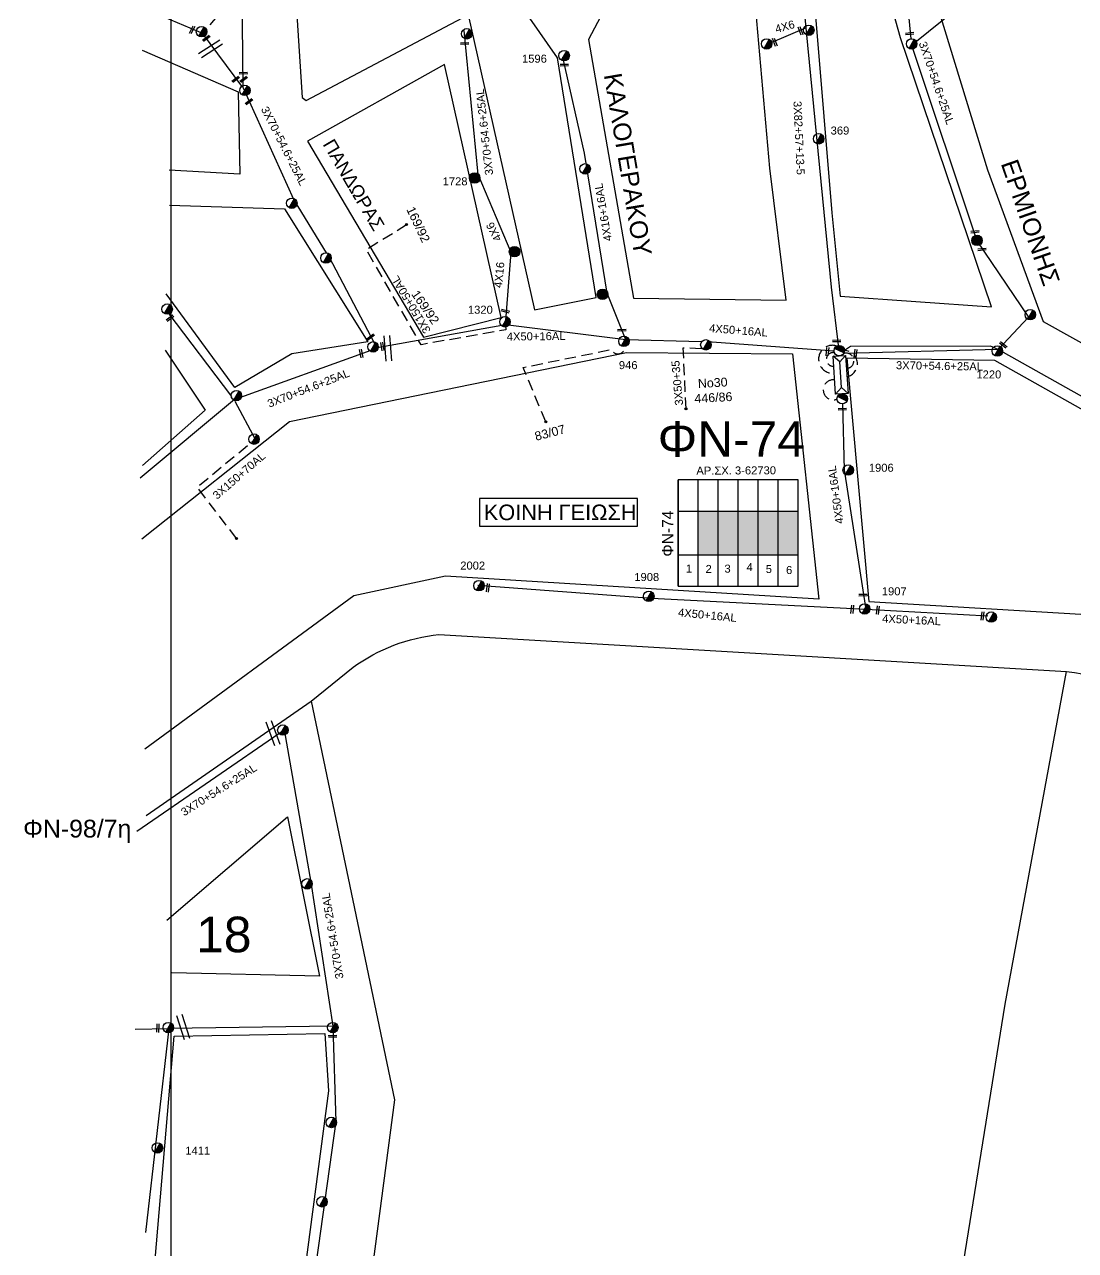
# Model space of a CAD drawing. Header units: millimetres. Extents: x 5010 to 7184, y -101 to 935.
# Drawn here: x 5012.8 to 5249.2, y 270.3 to 546.1 of the extents above; entities that cross this region are included whole.
import ezdxf
from ezdxf.enums import TextEntityAlignment as Align

# ---------------------------------------------------------------- set-up
doc = ezdxf.new("R2010")
doc.units = ezdxf.units.MM
doc.linetypes.add('DASHED', pattern=[19.05, 12.7, -6.35])
for name, color, linetype in [('Ασφαλειοκιβώτια Χ.Τ 6 αναχωρήσεων', 7, 'Continuous'), ('Γέφυρες Εναερίου Δικτύου', 7, 'Continuous'), ('Γυμνά εναέρια ΧΤ (3Φ)   3x50+35CU', 7, 'Continuous'), ('Γυμνά εναέρια ΧΤ και ΦΟΠ (3Φ)   4x16+16AL', 7, 'Continuous'), ('Γυμνά εναέρια ΧΤ και ΦΟΠ (3Φ)   4x50+16AL', 7, 'Continuous'), ('Επιγραφές - Σχήματα', 7, 'Continuous'), ('Καλώδια ΧΤ   3x150+50AL', 7, 'DASHED'), ('Καλώδια ΧΤ   3x150+70AL', 7, 'DASHED'), ('Καλώδια ΧΤ   3x150AL+50CU', 7, 'DASHED'), ('Καλώδια ΧΤ   3x82+57+13-5', 7, 'Continuous'), ('Μηχανική τομή', 7, 'Continuous'), ('Στύλος Ξύλινος', 7, 'Continuous'), ('Στύλος Ξύλινος @ 1', 7, 'Continuous'), ('Στύλος ΦΜ', 7, 'Continuous'), ('Στύλος ΦΜ @ 1', 7, 'Continuous'), ('Συνδέσεις', 7, 'Continuous'), ('Συνεστραμμένα ΧΤ   3x70+54.6+25AL', 7, 'SYN_LINE'), ('Συνεστραμμένα ΧΤ   4x120+25AL', 7, 'SYN_LINE'), ('Τομή', 7, 'Continuous'), ('Υποσταθμός εναέριος 2 στύλων', 7, 'Continuous'), ('Υποσταθμός πόλεως', 7, 'Continuous'), ('Υπόβαθρο ΔΕΗ', 7, 'Continuous'), ('Υπόγεια καλώδια Παροχών ΧΤ   4x6', 7, 'DASHED')]:
    doc.layers.add(name, color=color, linetype=linetype)
doc.styles.get("Standard").update_dxf_attribs({"font": 'arial.ttf'})
doc.linetypes.add('SYN_LINE', pattern='A,0.5,-0.0001,["/\\/\\/\\/",Standard,S=0.1,R=0,X=0,Y=-0.05],-0.25', length=0.7501)

# ---------------------------------------------------------------- blocks, each defined once
blk = doc.blocks.new('ΑΣΦΑΛΕΙΟΚΙΒΩΤΙΟ ΥΠΟΣΤΑΘΜΟΥ 6 ΑΝΑΧΩΡΗΣΕΩΝ')
at = {"layer": 'Ασφαλειοκιβώτια Χ.Τ 6 αναχωρήσεων', "ltscale": 40}
for p, q in [((-23.91, 27), (23.91, 27)), ((-9.83, 27), (-9.83, -27)), ((9.83, 27), (9.83, -27)), ((-23.91, 18), (23.91, 18)), ((-23.91, 9), (23.91, 9)), ((-23.91, 0), (23.91, 0)), ((-23.91, -9), (23.91, -9)), ((-23.91, -18), (23.91, -18))]:
    blk.add_line(p, q, dxfattribs=at)
at = {"layer": 'Ασφαλειοκιβώτια Χ.Τ 6 αναχωρήσεων'}
blk.add_lwpolyline([(-23.91, -27), (23.91, -27), (23.91, 27), (-23.91, 27)], close=True, dxfattribs=at)
for s, p in [('1', (-17.75, 23.52)), ('2', (-17.93, 14.66)), ('3', (-17.79, 6.15)), ('4', (-17.11, -3.79)), ('5', (-17.96, -12.42)), ('6', (-18.44, -21.55))]:
    blk.add_text(s, height=3.6, rotation=270, dxfattribs=at).set_placement(p)
at = {"layer": 'Ασφαλειοκιβώτια Χ.Τ 6 αναχωρήσεων', "ltscale": 40}
for tag, height, p in [('ΟΝΟΜΑ', 5, (-0.27, 31.68)), ('ΚΕΙΜΕΝΟ 1', 2, (16.95, 22.41)), ('ΚΕΙΜΕΝΟ 2', 2, (16.95, 13.71)), ('ΚΕΙΜΕΝΟ 3', 2, (16.95, 4.31)), ('ΚΕΙΜΕΝΟ 4', 2, (16.95, -4.67)), ('ΚΕΙΜΕΝΟ 5', 2, (16.95, -13.51)), ('ΚΕΙΜΕΝΟ 6', 2, (16.95, -22.43)), ('ΣΧ', 2, (-0.21, -29.21))]:
    blk.add_attdef(tag, text='', height=height, dxfattribs=at).set_placement(p, align=Align.MIDDLE_CENTER)
blk = doc.blocks.new('ΥΠΑΡΧΩΝ ΤΣΙΜΕΝΤΕΝΙΟΣ ΣΤΥΛΟΣ')
at = {"layer": 'Στύλος ΦΜ'}
blk.add_hatch(color=256, dxfattribs=at).paths.add_polyline_path([(-1.29, -2.28, 0.574793), (2.62, 0, 0.268822), (1.3, 2.27)])
blk.add_line((-1.29, -2.28), (1.3, 2.27), dxfattribs=at)
blk.add_circle((0, 0), 2.62, dxfattribs=at)
at = {"layer": 'Στύλος ΦΜ', "flags": 4}
for tag, p in [('ΤΥΠΟΣ', (-4.91, 3.03)), ('ΑΡΙΘΜΟΣ', (-4.68, 8.05))]:
    blk.add_attdef(tag, p, '', height=4, dxfattribs=at)
blk = doc.blocks.new('ΤΟΜΗ')
at = {"layer": 'Τομή', "ltscale": 40}
for p, q in [((-5.68, 0), (5.68, 0)), ((5.68, -2.33), (-5.68, -2.33))]:
    blk.add_line(p, q, dxfattribs=at)
blk = doc.blocks.new('ΥΠΟΣΤΑΘΜΟΣ ΕΝΑΕΡΙΟΣ ΕΠΙ 2 ΣΤΥΛΩΝ')
at = {"layer": 'Υποσταθμός εναέριος 2 στύλων', "linetype": 'Continuous'}
for points in [[(-11.97, -2.11, 0.574793), (-8.45, -0.07, 0.268822), (-9.64, 1.98)], [(9.68, -2.15, 0.574793), (13.19, -0.1, 0.268822), (12.01, 1.95)]]:
    blk.add_hatch(color=256, dxfattribs=at).paths.add_polyline_path(points)
for p, q in [((-11.97, -2.11), (-9.64, 1.98)), ((9.68, -2.15), (12.01, 1.95))]:
    blk.add_line(p, q, dxfattribs=at)
for centre in [(-10.81, -0.07), (10.84, -0.1)]:
    blk.add_circle(centre, 2.36, dxfattribs=at)
at = {"layer": 'Υποσταθμός πόλεως', "linetype": 'Continuous', "ltscale": 40}
blk.add_lwpolyline([(-8.57, 2.82), (8.57, 2.82), (8.57, -2.82), (-8.57, -2.82)], close=True, dxfattribs=at)
for points in [[(-5.75, 0), (-8.57, 2.82)], [(-8.57, -2.82), (-5.75, 0)], [(-5.75, 0), (5.75, 0)], [(5.75, 0), (8.57, 2.82)], [(8.57, -2.82), (5.75, 0)]]:
    blk.add_lwpolyline(points, dxfattribs=at)
at = {"layer": 'Υποσταθμός εναέριος 2 στύλων', "ltscale": 40, "flags": 1}
for tag, p in [('ΜΕΤΑΣΧΗΜΑΤΙΣΜΟΣ', (14.09, 2.51)), ('ΙΣΧΥΣ', (14.07, -0.28)), ('ΑΡΙΘΜΟΣ', (14.19, -3))]:
    blk.add_attdef(tag, p, '', height=1.8, dxfattribs=at)
blk = doc.blocks.new('ΥΠΑΡΧΩΝ ΞΥΛΙΝΟΣ ΣΤΥΛΟΣ')
at = {"layer": 'Στύλος Ξύλινος'}
h = blk.add_hatch(color=7, dxfattribs=at)
h.paths.add_polyline_path([(-2.62, 0, 0.270008), (-1.29, -2.28), (1.3, 2.27, 0.576266)])
h.paths.add_polyline_path([(-1.29, -2.28, 0.574793), (2.62, 0, 0.268822), (1.3, 2.27)])
at = {"layer": 'Στύλος Ξύλινος', "color": 7}
blk.add_line((-1.29, -2.28), (1.3, 2.27), dxfattribs=at)
blk.add_circle((0, 0), 2.62, dxfattribs=at)
at = {"layer": 'Στύλος Ξύλινος', "flags": 4}
for tag, p in [('ΑΡΙΘΜΟΣ', (-4.91, 8.6)), ('ΤΥΠΟΣ', (-4.85, 3.39))]:
    blk.add_attdef(tag, p, '', height=4, dxfattribs=at)
blk = doc.blocks.new('A$C5AA57CB1')
at = {"layer": 'Στύλος Ξύλινος @ 1', "ltscale": 40, "xscale": 0.4499999999998181, "yscale": 0.4499999999998181, "zscale": 0.4499999999998181}
blk.add_blockref('ΥΠΑΡΧΩΝ ΞΥΛΙΝΟΣ ΣΤΥΛΟΣ', (1.18, 1.18), dxfattribs=at)
blk = doc.blocks.new('ΜΗΧΑΝΙΚΗ ΤΟΜΗ')
at = {"layer": 'Μηχανική τομή', "ltscale": 40}
for p, q in [((-1.89, 0.78), (1.89, 0.78)), ((1.89, 0), (-1.89, 0))]:
    blk.add_line(p, q, dxfattribs=at)
blk = doc.blocks.new('_ΣΥΝΔΕΣΗ')
at = {"layer": 'Συνδέσεις', "linetype": 'SYN_LINE', "ltscale": 40}
blk.add_hatch(color=256, dxfattribs=at).paths.add_polyline_path([(0.5, -0.01, 1), (-0.5, -0.01, 1)])
at = {"layer": 'Συνδέσεις'}
blk.add_circle((0, -0.01), 0.5, dxfattribs=at)

msp = doc.modelspace()

# ---------------------------------------------------------------- hatches: boundary and pattern name
at = {"layer": 'Ασφαλειοκιβώτια Χ.Τ 6 αναχωρήσεων'}
for color, points in [(173, [(5164.31, 436.6), (5164.31, 426.77), (5168.81, 426.77), (5168.81, 436.6)]), (151, [(5168.81, 436.6), (5168.81, 426.77), (5173.31, 426.77), (5173.31, 436.6)]), (1, [(5173.31, 436.6), (5173.31, 426.77), (5177.81, 426.77), (5177.81, 436.6)]), (2, [(5177.81, 436.6), (5177.81, 426.77), (5182.31, 426.77), (5182.31, 436.6)]), (85, [(5182.31, 436.6), (5182.31, 426.77), (5186.81, 426.77), (5186.81, 436.6)])]:
    msp.add_hatch(color=color, dxfattribs=at).paths.add_polyline_path(points)

# ---------------------------------------------------------------- linework, layer by layer
at = {"layer": 'Γέφυρες Εναερίου Δικτύου', "color": 7, "flags": 128}
msp.add_lwpolyline([(5121, 478.53), (5092.11, 473.34)], dxfattribs=at)
at = {"layer": 'Γέφυρες Εναερίου Δικτύου', "color": 1, "linetype": 'DASHED', "ltscale": 0.2, "flags": 128}
msp.add_lwpolyline([(5130.05, 456.73), (5124.93, 468.96), (5144.79, 472.98, 0.87961), (5147.86, 473.84, 1.325272)], format="xyb", dxfattribs=at)
at = {"layer": 'Γέφυρες Εναερίου Δικτύου', "color": 85, "flags": 128}
msp.add_lwpolyline([(5037.68, 320.12), (5045.29, 320.25), (5040.03, 274.31)], dxfattribs=at)
at = {"layer": 'Γυμνά εναέρια ΧΤ (3Φ)   3x50+35CU', "color": 1, "linetype": 'DASHED', "ltscale": 0.2, "flags": 128}
for points in [[(5161.59, 459.64), (5160.96, 473.39), (5165.19, 473.24)], [(5165.58, 473.22), (5166.13, 473.2), (5166.14, 474.19)]]:
    msp.add_lwpolyline(points, dxfattribs=at)
at = {"layer": 'Γυμνά εναέρια ΧΤ και ΦΟΠ (3Φ)   4x16+16AL', "color": 1, "flags": 128}
msp.add_lwpolyline([(5148.08, 475.15), (5143.88, 485.66), (5138.73, 517.13), (5133.92, 538.78)], dxfattribs=at)
at = {"layer": 'Γυμνά εναέρια ΧΤ και ΦΟΠ (3Φ)   4x50+16AL', "color": 1, "flags": 128}
for points in [[(5165.09, 474.73), (5148.08, 475.15), (5121, 478.53)], [(5194.88, 472.58), (5166.41, 474.68)]]:
    msp.add_lwpolyline(points, dxfattribs=at)
at = {"layer": 'Γυμνά εναέρια ΧΤ και ΦΟΠ (3Φ)   4x50+16AL', "color": 151, "linetype": 'SYN_LINE', "ltscale": 20, "flags": 128}
msp.add_lwpolyline([(5231.78, 472.96), (5197.04, 472.09)], dxfattribs=at)
at = {"layer": 'Γυμνά εναέρια ΧΤ και ΦΟΠ (3Φ)   4x50+16AL', "color": 151, "flags": 128}
for points in [[(5315.89, 436.02), (5287.84, 441.46), (5231.78, 472.96)], [(5082.16, 320.78), (5082.86, 299.3), (5074.47, 239.26)]]:
    msp.add_lwpolyline(points, dxfattribs=at)
at = {"layer": 'Γυμνά εναέρια ΧΤ και ΦΟΠ (3Φ)   4x50+16AL', "color": 2, "flags": 128}
for points in [[(5229.43, 413), (5202.07, 414.46), (5197.23, 445.94), (5196.87, 460.76)], [(5202.07, 414.46), (5153.85, 416.95), (5114.8, 419.87)]]:
    msp.add_lwpolyline(points, dxfattribs=at)
at = {"layer": 'Γυμνά εναέρια ΧΤ και ΦΟΠ (3Φ)   4x50+16AL', "color": 1, "linetype": 'DASHED', "ltscale": 0.2}
msp.add_arc((5194.65, 470.77), 1.52, 77.7906, 276.0155, dxfattribs=at)
at = {"layer": 'Γυμνά εναέρια ΧΤ και ΦΟΠ (3Φ)   4x50+16AL', "color": 151, "linetype": 'DASHED', "ltscale": 0.2}
msp.add_arc((5197.6, 470.45), 1.73, 272.183, 108.6709, dxfattribs=at)
at = {"layer": 'Γυμνά εναέρια ΧΤ και ΦΟΠ (3Φ)   4x50+16AL', "color": 2, "linetype": 'DASHED', "ltscale": 0.2}
msp.add_arc((5194.71, 463.91), 2.26, 82.5495, 291.5372, dxfattribs=at)
at = {"layer": 'Επιγραφές - Σχήματα'}
msp.add_lwpolyline([(5045.81, 913.83), (7035.6, 913.83), (7035.6, -89.73), (5045.81, -89.73)], close=True, dxfattribs=at)
at = {"layer": 'Επιγραφές - Σχήματα', "color": 190}
msp.add_lwpolyline([(5115.16, 433.27), (5150.67, 433.27), (5150.67, 439.45), (5115.16, 439.45)], close=True, dxfattribs=at)
at = {"layer": 'Καλώδια ΧΤ   3x150+50AL', "color": 1, "linetype": 'DASHED', "ltscale": 0.2, "flags": 128}
msp.add_lwpolyline([(5121, 478.53), (5121.1, 477.44), (5102.01, 474.07), (5089.7, 495.49), (5098.76, 501.1)], dxfattribs=at)
at = {"layer": 'Καλώδια ΧΤ   3x150+70AL', "color": 27, "linetype": 'DASHED', "ltscale": 0.2, "flags": 128}
msp.add_lwpolyline([(5060.52, 430.47), (5051.66, 441.99), (5064.7, 452.85)], dxfattribs=at)
at = {"layer": 'Καλώδια ΧΤ   3x150AL+50CU', "color": 173, "linetype": 'DASHED', "ltscale": 0.2, "flags": 128}
msp.add_lwpolyline([(5061.89, 651.01), (5062.66, 634.17), (5063.27, 608.32, -0.456335), (5062.17, 602.59), (5063.37, 556.19), (5052.83, 544.13)], format="xyb", dxfattribs=at)
at = {"layer": 'Καλώδια ΧΤ   3x82+57+13-5', "color": 173, "flags": 128}
msp.add_lwpolyline([(5196.05, 472.73), (5194.33, 487.04), (5188.65, 544.56), (5186.71, 564.91), (5185.32, 592.39), (5198.13, 592.2)], dxfattribs=at)
at = {"layer": 'Καλώδια ΧΤ   3x82+57+13-5', "color": 173, "linetype": 'DASHED', "ltscale": 0.2}
msp.add_arc((5194.53, 470.8), 3.13, 71.8177, 276.8823, dxfattribs=at)
at = {"layer": 'Συνεστραμμένα ΧΤ   3x70+54.6+25AL', "color": 27, "linetype": 'SYN_LINE', "ltscale": 20}
msp.add_line((5060.52, 462.1), (5038.84, 444.08), dxfattribs=at)
at = {"layer": 'Συνεστραμμένα ΧΤ   3x70+54.6+25AL', "color": 27, "linetype": 'SYN_LINE', "ltscale": 20, "flags": 128}
for points in [[(5062.01, 531.9), (5061.44, 582.28)], [(5073.41, 506.72), (5062.01, 531.9)], [(5091.61, 474.28), (5081.31, 493.81), (5081.03, 494.28)], [(5045.06, 481.32), (5059.38, 462.41)], [(5060.39, 461.88), (5090.81, 472.87)]]:
    msp.add_lwpolyline(points, dxfattribs=at)
at = {"layer": 'Συνεστραμμένα ΧΤ   3x70+54.6+25AL', "color": 85, "linetype": 'SYN_LINE', "ltscale": 20, "flags": 128}
for points in [[(5209.46, 570.64), (5212.17, 542.91)], [(5212.29, 541.65), (5212.31, 541.43), (5226.97, 497.41), (5238.6, 480.24), (5231.78, 472.96), (5230.03, 473.77), (5198.59, 473.68), (5197.23, 472.76)]]:
    msp.add_lwpolyline(points, dxfattribs=at)
at = {"layer": 'Συνεστραμμένα ΧΤ   3x70+54.6+25AL', "color": 173, "linetype": 'SYN_LINE', "ltscale": 20, "flags": 128}
msp.add_lwpolyline([(5037.22, 550.78), (5052.83, 544.13)], dxfattribs=at)
at = {"layer": 'Συνεστραμμένα ΧΤ   3x70+54.6+25AL', "color": 27, "linetype": 'SYN_LINE', "ltscale": 15, "flags": 128}
for points in [[(5061.73, 532.26), (5052.83, 544.13)], [(5080.74, 494.74), (5073.52, 506.48)]]:
    msp.add_lwpolyline(points, dxfattribs=at)
at = {"layer": 'Συνεστραμμένα ΧΤ   3x70+54.6+25AL', "color": 1, "linetype": 'SYN_LINE', "ltscale": 20, "flags": 128}
for points in [[(5121, 478.53), (5122.24, 494.82), (5114.85, 512.33), (5111.73, 544.75)], [(5038.1, 364.64), (5071.24, 387.45)]]:
    msp.add_lwpolyline(points, dxfattribs=at)
at = {"layer": 'Συνεστραμμένα ΧΤ   3x70+54.6+25AL', "color": 151, "linetype": 'SYN_LINE', "ltscale": 20, "flags": 128}
msp.add_lwpolyline([(5071.24, 387.45), (5077.25, 353.13), (5082.16, 320.78), (5045.29, 320.25)], dxfattribs=at)
at = {"layer": 'Συνεστραμμένα ΧΤ   3x70+54.6+25AL', "color": 85, "linetype": 'DASHED', "ltscale": 0.2}
msp.add_arc((5197.16, 469.78), 2.98, 282.1028, 88.6066, dxfattribs=at)
at = {"layer": 'Συνεστραμμένα ΧΤ   4x120+25AL', "color": 27, "linetype": 'SYN_LINE', "ltscale": 10, "flags": 128}
msp.add_lwpolyline([(5060.1, 461.37), (5064.7, 452.85)], dxfattribs=at)
at = {"layer": 'Υπόβαθρο ΔΕΗ', "flags": 128}
for points in [[(5184.11, 484.11), (5180.47, 513.75), (5174.82, 577.58), (5173.64, 590.15), (5158.58, 594.82), (5080.51, 601.96), (5070.54, 602.81), (5075.29, 529.69), (5076.14, 528.98), (5112.63, 548.31), (5127.52, 481.88), (5141.41, 484.67), (5132.72, 538.63), (5126.49, 547.52), (5129.02, 560.82), (5145.64, 554.14), (5139.67, 542.72), (5149.8, 484.53), (5184.11, 484.11)], [(5184.11, 484.11), (5180.47, 513.75), (5174.82, 577.58), (5173.64, 590.15), (5158.58, 594.82), (5080.51, 601.96), (5070.54, 602.81), (5075.29, 529.69), (5076.14, 528.98), (5112.63, 548.31), (5127.52, 481.88), (5141.41, 484.67), (5132.72, 538.63), (5126.49, 547.52), (5129.02, 560.82), (5145.64, 554.14), (5139.67, 542.72), (5149.8, 484.53), (5184.11, 484.11)], [(5230.28, 482.58), (5209.82, 543.09), (5196.57, 590.64), (5187.09, 591.42), (5194.37, 503.7), (5196.25, 485.01), (5230.28, 482.58)], [(5230.28, 482.58), (5209.82, 543.09), (5196.57, 590.64), (5187.09, 591.42), (5194.37, 503.7), (5196.25, 485.01), (5230.28, 482.58)], [(5039.31, 540.3), (5060.84, 530.93), (5061.24, 512.47), (5045.33, 513.37)], [(5039.31, 540.3), (5060.84, 530.93), (5061.24, 512.47), (5045.33, 513.37)], [(5120, 480.19), (5107.26, 537.14), (5076.47, 519.86), (5102.52, 475.74), (5120, 480.19)], [(5120, 480.19), (5107.26, 537.14), (5076.47, 519.86), (5102.52, 475.74), (5120, 480.19)], [(5045.43, 505.48), (5071.28, 504.62), (5090.01, 474.69), (5072.95, 471.99), (5060.14, 464.41), (5044.68, 485.51)], [(5045.43, 505.48), (5071.28, 504.62), (5090.01, 474.69), (5072.95, 471.99), (5060.14, 464.41), (5044.68, 485.51)], [(5039.18, 430.43), (5072.42, 456.77), (5148.17, 472.35), (5185.53, 471.99), (5191.45, 416.85), (5107.52, 422.03), (5086.85, 417.56), (5039.88, 383.1)], [(5039.18, 430.43), (5072.42, 456.77), (5148.17, 472.35), (5185.53, 471.99), (5191.45, 416.85), (5107.52, 422.03), (5086.85, 417.56), (5039.88, 383.1)], [(5044.48, 472.84), (5053.43, 459.35), (5039.37, 446.93)], [(5044.48, 472.84), (5053.43, 459.35), (5039.37, 446.93)], [(5081.86, 198.44), (5209.66, 178.56), (5233.33, 325.7), (5247.18, 400.57)], [(5081.86, 198.44), (5209.66, 178.56), (5233.33, 325.7), (5247.18, 400.57)], [(5044.81, 344.6), (5071.95, 367.84), (5079.2, 331.97), (5045.96, 332.77)], [(5044.81, 344.6), (5071.95, 367.84), (5079.2, 331.97), (5045.96, 332.77)], [(5042.2, 268.29), (5046.48, 318.48), (5080.34, 319.09), (5081.22, 306.18), (5072.91, 243.83), (5063.92, 175.63), (5057.17, 121.23), (5043.82, 121.3)], [(5042.2, 268.29), (5046.48, 318.48), (5080.34, 319.09), (5081.22, 306.18), (5072.91, 243.83), (5063.92, 175.63), (5057.17, 121.23), (5043.82, 121.3)]]:
    msp.add_lwpolyline(points, dxfattribs=at)
for points in [[(5298.54, 447.75), (5304.71, 452.3), (5298.68, 535.89), (5296.41, 580.97), (5206.97, 589.94), (5206.19, 589.16), (5229.38, 513.38), (5241.92, 479.32)], [(5298.54, 447.75), (5304.71, 452.3), (5298.68, 535.89), (5296.41, 580.97), (5206.97, 589.94), (5206.19, 589.16), (5229.38, 513.38), (5241.92, 479.32)], [(5295.91, 391.71), (5309.63, 426.38), (5231.03, 470.5), (5197.77, 471.02), (5202.68, 416.26), (5255.36, 413.11), (5267.47, 408.49)], [(5295.91, 391.71), (5309.63, 426.38), (5231.03, 470.5), (5197.77, 471.02), (5202.68, 416.26), (5255.36, 413.11), (5267.47, 408.49)]]:
    msp.add_lwpolyline(points, close=True, dxfattribs=at)
for points in [[(5040.17, 368.17), (5077.26, 393.84), (5086.71, 401.51, -0.130124), (5106.03, 408.89), (5247.18, 400.57, -0.110076), (5273.75, 391.2), (5376.01, 324.2), (5456.77, 274.33), (5465.37, 269.29, 0.165982), (5507.7, 259.43), (5544.39, 270.93), (5560.23, 279.87, -0.021018), (5542.41, 218.05, -0.014819), (5520.23, 159, 0.028235), (5505.78, 113.42, -0.000628), (5490.46, 65.87, 0.029886), (5477.22, 10.65), (5369.49, -51.75), (5352.63, -62.64), (5328.15, -79.21), (5310.68, -89.81)], [(5040.17, 368.17), (5077.26, 393.84), (5086.71, 401.51, -0.130124), (5106.03, 408.89), (5247.18, 400.57, -0.110076), (5273.75, 391.2), (5376.01, 324.2), (5456.77, 274.33), (5465.37, 269.29, 0.165982), (5507.7, 259.43), (5544.39, 270.93), (5560.23, 279.87, -0.021018), (5542.41, 218.05, -0.014819), (5520.23, 159, 0.028235), (5505.78, 113.42, -0.000628), (5490.46, 65.87, 0.029886), (5477.22, 10.65), (5369.49, -51.75), (5352.63, -62.64), (5328.15, -79.21), (5310.68, -89.81)], [(5077.26, 393.84), (5096.01, 304.17), (5084.34, 215.57), (5081.86, 198.44), (5072.4, 125.06, -0.063597), (5061.08, 71.84, -0.010386), (5052.58, 46.76, 0.029359), (5067.25, 41.28, 0.172859), (5090, 61.72, 0.112414), (5100.26, 93.29, 0.053592), (5100.35, 138.14, 0.032771), (5094.96, 170.44, -1.262402)], [(5077.26, 393.84), (5096.01, 304.17), (5084.34, 215.57), (5081.86, 198.44), (5072.4, 125.06, -0.063597), (5061.08, 71.84, -0.010386), (5052.58, 46.76, 0.029359), (5067.25, 41.28, 0.172859), (5090, 61.72, 0.112414), (5100.26, 93.29, 0.053592), (5100.35, 138.14, 0.032771), (5094.96, 170.44, -1.262402)]]:
    msp.add_lwpolyline(points, format="xyb", dxfattribs=at)
at = {"layer": 'Υπόγεια καλώδια Παροχών ΧΤ   4x6', "color": 85, "linetype": 'SYN_LINE', "ltscale": 20, "flags": 128}
msp.add_lwpolyline([(5212.31, 541.43), (5227.2, 553.53)], dxfattribs=at)
at = {"layer": 'Υπόγεια καλώδια Παροχών ΧΤ   4x6', "color": 173, "linetype": 'Continuous', "ltscale": 0.2, "flags": 128}
msp.add_lwpolyline([(5188.58, 545.32), (5180.53, 541.92)], dxfattribs=at)

# ---------------------------------------------------------------- block references
at = {"layer": 'Ασφαλειοκιβώτια Χ.Τ 6 αναχωρήσεων', "xscale": 0.5, "yscale": 0.5, "zscale": 0.5, "rotation": 90}
msp.add_blockref('ΑΣΦΑΛΕΙΟΚΙΒΩΤΙΟ ΥΠΟΣΤΑΘΜΟΥ 6 ΑΝΑΧΩΡΗΣΕΩΝ', (5173.31, 431.69), dxfattribs=at).add_auto_attribs({'ΟΝΟΜΑ': 'ΦΝ-74'})
at = {"layer": 'Επιγραφές - Σχήματα', "linetype": 'DASHED', "ltscale": 0.2}
msp.add_blockref('A$C5AA57CB1', (5121.85, 493.82), dxfattribs=at)
at = {"layer": 'Μηχανική τομή'}
for p, xscale, yscale, zscale, rotation in [((5050.67, 544.82), 0.5000000000001277, 0.5000000000001277, 0.5000000000001277, 63.07687691233778), ((5053.82, 542.85), 0.5000000000000916, 0.5000000000000916, 0.5000000000000916, 36.52307641058335), ((5187.14, 544.61), 0.5000000000000248, 0.5000000000000248, 0.5000000000000248, 291.154673939457), ((5211.86, 544.27), 0.5000000000000105, 0.5000000000000105, 0.5000000000000105, 184.8111982229451), ((5111.8, 541.62), 0.500000000000013, 0.500000000000013, 0.500000000000013, 1.811376393471286), ((5181.36, 542.04), 0.5000000000000248, 0.5000000000000248, 0.5000000000000248, 291.154673939457), ((5062.07, 534.98), 0.5000000000000568, 0.5000000000000568, 0.5000000000000568, 1.61681822116437), ((5134.21, 536.8), 0.500000000000013, 0.500000000000013, 0.500000000000013, 1.811376393471286), ((5060.42, 533.62), 0.5000000000000916, 0.5000000000000916, 0.5000000000000916, 36.52307641058335), ((5062.24, 533.62), 0.5000000000000916, 0.5000000000000916, 0.5000000000000916, 36.52307641058335), ((5063.43, 528.56), 0.5000000000000916, 0.5000000000000916, 0.5000000000000916, 36.52307641058335), ((5226.56, 499.66), 0.5000000000000105, 0.5000000000000105, 0.5000000000000105, 184.8111982229451), ((5228.14, 495.69), 0.5000000000000105, 0.5000000000000105, 0.5000000000000105, 184.8111982229451), ((5045.68, 479.88), 0.5000000000000916, 0.5000000000000916, 0.5000000000000916, 36.52307641058335), ((5120.93, 481.44), 0.5000000000001648, 0.5000000000001648, 0.5000000000001648, 345.4044201849708), ((5147.16, 477.13), 0.500000000000013, 0.500000000000013, 0.500000000000013, 1.811376393471286), ((5090.8, 475.65), 0.5000000000000916, 0.5000000000000916, 0.5000000000000916, 36.52307641058335), ((5093.49, 473.72), 0.5000000000001013, 0.5000000000001013, 0.5000000000001013, 100.605570599698), ((5195.49, 474.72), 0.500000000000013, 0.500000000000013, 0.500000000000013, 1.811376393471286), ((5233.04, 474.17), 0.5000000000000174, 0.5000000000000174, 0.5000000000000174, 141.6725803546363), ((5088.73, 472.13), 0.5000000000001013, 0.5000000000001013, 0.5000000000001013, 100.605570599698), ((5193.57, 472.47), 0.5000000000000192, 0.5000000000000192, 0.5000000000000192, 83.44155689601473), ((5199.92, 472.05), 0.5000000000000192, 0.5000000000000192, 0.5000000000000192, 83.44155689601473), ((5196.76, 459.37), 0.500000000000013, 0.500000000000013, 0.500000000000013, 1.811376393471286), ((5117.22, 419.37), 0.5000000000000192, 0.5000000000000192, 0.5000000000000192, 83.44155689601473), ((5201.42, 417.56), 0.5000000000000504, 0.5000000000000504, 0.5000000000000504, 2.061006498153218), ((5199.18, 414.51), 0.5000000000000192, 0.5000000000000192, 0.5000000000000192, 83.44155689601473), ((5204.94, 414.33), 0.5000000000000192, 0.5000000000000192, 0.5000000000000192, 83.44155689601473), ((5228.47, 413), 0.5000000000000192, 0.5000000000000192, 0.5000000000000192, 83.44155689601473), ((5043, 320.31), 0.5000000000000212, 0.5000000000000212, 0.5000000000000212, 88.44331390999277), ((5082.1, 318.29), 0.500000000000013, 0.500000000000013, 0.500000000000013, 1.811376393471286)]:
    msp.add_blockref('ΜΗΧΑΝΙΚΗ ΤΟΜΗ', p, dxfattribs=dict(at, xscale=xscale, yscale=yscale, zscale=zscale, rotation=rotation))
at = {"layer": 'Στύλος Ξύλινος @ 1', "ltscale": 40}
ref = msp.add_blockref('ΥΠΑΡΧΩΝ ΞΥΛΙΝΟΣ ΣΤΥΛΟΣ', (5114.05, 511.57), dxfattribs=dict(at, xscale=0.4499999999998181, yscale=0.4499999999998181, zscale=0.4499999999998181))
ref.add_attrib('ΑΡΙΘΜΟΣ', '1728', (5106.86, 509.92), dxfattribs={"layer": 'Στύλος Ξύλινος', "height": 1.8, "flags": 4})
at = {"layer": 'Στύλος Ξύλινος @ 1', "ltscale": 40, "xscale": 0.4499999999998181, "yscale": 0.4499999999998181, "zscale": 0.4499999999998181}
for p in [(5227.03, 497.53), (5142.82, 485.41)]:
    msp.add_blockref('ΥΠΑΡΧΩΝ ΞΥΛΙΝΟΣ ΣΤΥΛΟΣ', p, dxfattribs=at)
at = {"layer": 'Στύλος ΦΜ @ 1', "ltscale": 40, "xscale": 0.4499999999998181, "yscale": 0.4499999999998181, "zscale": 0.4499999999998181}
for p in [(5052.63, 544.49), (5052.63, 544.49), (5112.29, 544.02), (5112.29, 544.02), (5189.2, 544.81), (5189.2, 544.81), (5179.72, 541.74), (5179.72, 541.74), (5212.34, 541.74), (5212.34, 541.74), (5062.39, 531.28), (5062.39, 531.28), (5138.9, 513.62), (5138.9, 513.62), (5072.93, 505.89), (5072.93, 505.89), (5080.62, 493.57), (5080.62, 493.57), (5044.89, 482.09), (5044.89, 482.09), (5239, 480.83), (5091.21, 473.58), (5091.21, 473.58), (5166.05, 474.04), (5166.05, 474.04), (5060.48, 462.62), (5064.45, 452.82), (5064.45, 452.82), (5230.23, 412.79), (5230.23, 412.79), (5070.93, 387.37), (5070.93, 387.37), (5076.37, 352.77), (5045.17, 320.43), (5045.17, 320.43), (5082.16, 320.43), (5082.16, 320.43), (5081.83, 299.1), (5079.74, 281.25), (5079.74, 281.25)]:
    msp.add_blockref('ΥΠΑΡΧΩΝ ΤΣΙΜΕΝΤΕΝΙΟΣ ΣΤΥΛΟΣ', p, dxfattribs=at)
at = {"layer": 'Στύλος ΦΜ @ 1', "ltscale": 40}
ref = msp.add_blockref('ΥΠΑΡΧΩΝ ΤΣΙΜΕΝΤΕΝΙΟΣ ΣΤΥΛΟΣ', (5134.17, 539.1), dxfattribs=dict(at, xscale=0.4499999999998181, yscale=0.4499999999998181, zscale=0.4499999999998181))
ref.add_attrib('ΤΥΠΟΣ', '1596', (5124.7, 537.52), dxfattribs={"layer": 'Στύλος ΦΜ', "height": 1.8, "flags": 4})
ref = msp.add_blockref('ΥΠΑΡΧΩΝ ΤΣΙΜΕΝΤΕΝΙΟΣ ΣΤΥΛΟΣ', (5134.17, 539.1), dxfattribs=dict(at, xscale=0.4499999999998181, yscale=0.4499999999998181, zscale=0.4499999999998181))
ref.add_attrib('ΤΥΠΟΣ', '1596', (5124.7, 537.52), dxfattribs={"layer": 'Στύλος ΦΜ', "height": 1.8, "flags": 4})
ref = msp.add_blockref('ΥΠΑΡΧΩΝ ΤΣΙΜΕΝΤΕΝΙΟΣ ΣΤΥΛΟΣ', (5191.42, 520.39), dxfattribs=dict(at, xscale=0.4499999999998181, yscale=0.4499999999998181, zscale=0.4499999999998181))
ref.add_attrib('ΤΥΠΟΣ', '369', (5194.11, 521.35), dxfattribs={"layer": 'Στύλος ΦΜ', "height": 1.8, "flags": 4})
ref = msp.add_blockref('ΥΠΑΡΧΩΝ ΤΣΙΜΕΝΤΕΝΙΟΣ ΣΤΥΛΟΣ', (5191.42, 520.39), dxfattribs=dict(at, xscale=0.4499999999998181, yscale=0.4499999999998181, zscale=0.4499999999998181))
ref.add_attrib('ΤΥΠΟΣ', '369', (5194.11, 521.35), dxfattribs={"layer": 'Στύλος ΦΜ', "height": 1.8, "flags": 4})
ref = msp.add_blockref('ΥΠΑΡΧΩΝ ΤΣΙΜΕΝΤΕΝΙΟΣ ΣΤΥΛΟΣ', (5120.87, 479.23), dxfattribs=dict(at, xscale=0.4499999999998181, yscale=0.4499999999998181, zscale=0.4499999999998181))
ref.add_attrib('ΤΥΠΟΣ', '1320', (5112.54, 481.04), dxfattribs={"layer": 'Στύλος ΦΜ', "height": 1.8, "flags": 4})
ref = msp.add_blockref('ΥΠΑΡΧΩΝ ΤΣΙΜΕΝΤΕΝΙΟΣ ΣΤΥΛΟΣ', (5120.87, 479.23), dxfattribs=dict(at, xscale=0.4499999999998181, yscale=0.4499999999998181, zscale=0.4499999999998181))
ref.add_attrib('ΤΥΠΟΣ', '1320', (5112.54, 481.04), dxfattribs={"layer": 'Στύλος ΦΜ', "height": 1.8, "flags": 4})
ref = msp.add_blockref('ΥΠΑΡΧΩΝ ΤΣΙΜΕΝΤΕΝΙΟΣ ΣΤΥΛΟΣ', (5147.63, 474.83), dxfattribs=dict(at, xscale=0.4499999999998181, yscale=0.4499999999998181, zscale=0.4499999999998181))
ref.add_attrib('ΤΥΠΟΣ', '946', (5146.49, 468.58), dxfattribs={"layer": 'Στύλος ΦΜ', "height": 1.8, "flags": 4})
ref = msp.add_blockref('ΥΠΑΡΧΩΝ ΤΣΙΜΕΝΤΕΝΙΟΣ ΣΤΥΛΟΣ', (5147.63, 474.83), dxfattribs=dict(at, xscale=0.4499999999998181, yscale=0.4499999999998181, zscale=0.4499999999998181))
ref.add_attrib('ΤΥΠΟΣ', '946', (5146.49, 468.58), dxfattribs={"layer": 'Στύλος ΦΜ', "height": 1.8, "flags": 4})
ref = msp.add_blockref('ΥΠΑΡΧΩΝ ΤΣΙΜΕΝΤΕΝΙΟΣ ΣΤΥΛΟΣ', (5231.6, 472.65), dxfattribs=dict(at, xscale=0.4499999999998181, yscale=0.4499999999998181, zscale=0.4499999999998181))
ref.add_attrib('ΤΥΠΟΣ', '1220', (5226.89, 466.48), dxfattribs={"layer": 'Στύλος ΦΜ', "height": 1.8, "flags": 4})
ref = msp.add_blockref('ΥΠΑΡΧΩΝ ΤΣΙΜΕΝΤΕΝΙΟΣ ΣΤΥΛΟΣ', (5231.6, 472.65), dxfattribs=dict(at, xscale=0.4499999999998181, yscale=0.4499999999998181, zscale=0.4499999999998181))
ref.add_attrib('ΤΥΠΟΣ', '1220', (5226.89, 466.48), dxfattribs={"layer": 'Στύλος ΦΜ', "height": 1.8, "flags": 4})
ref = msp.add_blockref('ΥΠΑΡΧΩΝ ΤΣΙΜΕΝΤΕΝΙΟΣ ΣΤΥΛΟΣ', (5198.06, 445.87), dxfattribs=dict(at, xscale=0.4499999999998181, yscale=0.4499999999998181, zscale=0.4499999999998181))
ref.add_attrib('ΤΥΠΟΣ', '1906', (5202.7, 445.49), dxfattribs={"layer": 'Στύλος ΦΜ', "height": 1.8, "flags": 4})
ref = msp.add_blockref('ΥΠΑΡΧΩΝ ΤΣΙΜΕΝΤΕΝΙΟΣ ΣΤΥΛΟΣ', (5115.03, 419.86), dxfattribs=dict(at, xscale=0.4499999999998181, yscale=0.4499999999998181, zscale=0.4499999999998181))
ref.add_attrib('ΤΥΠΟΣ', '2002', (5110.82, 423.48), dxfattribs={"layer": 'Στύλος ΦΜ', "height": 1.8, "flags": 4})
ref = msp.add_blockref('ΥΠΑΡΧΩΝ ΤΣΙΜΕΝΤΕΝΙΟΣ ΣΤΥΛΟΣ', (5153.22, 417.46), dxfattribs=dict(at, xscale=0.4499999999998181, yscale=0.4499999999998181, zscale=0.4499999999998181))
ref.add_attrib('ΤΥΠΟΣ', '1908', (5149.96, 420.91), dxfattribs={"layer": 'Στύλος ΦΜ', "height": 1.8, "flags": 4})
ref = msp.add_blockref('ΥΠΑΡΧΩΝ ΤΣΙΜΕΝΤΕΝΙΟΣ ΣΤΥΛΟΣ', (5201.76, 414.63), dxfattribs=dict(at, xscale=0.4499999999998181, yscale=0.4499999999998181, zscale=0.4499999999998181))
ref.add_attrib('ΤΥΠΟΣ', '1907', (5205.62, 417.69), dxfattribs={"layer": 'Στύλος ΦΜ', "height": 1.8, "flags": 4})
ref = msp.add_blockref('ΥΠΑΡΧΩΝ ΤΣΙΜΕΝΤΕΝΙΟΣ ΣΤΥΛΟΣ', (5201.76, 414.63), dxfattribs=dict(at, xscale=0.4499999999998181, yscale=0.4499999999998181, zscale=0.4499999999998181))
ref.add_attrib('ΤΥΠΟΣ', '1907', (5205.62, 417.69), dxfattribs={"layer": 'Στύλος ΦΜ', "height": 1.8, "flags": 4})
ref = msp.add_blockref('ΥΠΑΡΧΩΝ ΤΣΙΜΕΝΤΕΝΙΟΣ ΣΤΥΛΟΣ', (5042.72, 293.36), dxfattribs=dict(at, xscale=0.4499999999998181, yscale=0.4499999999998181, zscale=0.4499999999998181))
ref.add_attrib('ΤΥΠΟΣ', '1411', (5048.99, 291.86), dxfattribs={"layer": 'Στύλος ΦΜ', "height": 1.8, "flags": 4})
ref = msp.add_blockref('ΥΠΑΡΧΩΝ ΤΣΙΜΕΝΤΕΝΙΟΣ ΣΤΥΛΟΣ', (5042.72, 293.36), dxfattribs=dict(at, xscale=0.4499999999998181, yscale=0.4499999999998181, zscale=0.4499999999998181))
ref.add_attrib('ΤΥΠΟΣ', '1411', (5048.99, 291.86), dxfattribs={"layer": 'Στύλος ΦΜ', "height": 1.8, "flags": 4})
at = {"layer": 'Συνδέσεις', "xscale": 0.4500000000000455, "yscale": 0.4500000000000455, "zscale": 0.4500000000000455}
for p in [(5098.75, 501.09), (5161.58, 459.63), (5130.04, 456.72), (5060.51, 430.46)]:
    msp.add_blockref('_ΣΥΝΔΕΣΗ', p, dxfattribs=at)
at = {"layer": 'Τομή'}
for p, xscale, yscale, zscale, rotation in [((5054.36, 541.11), 0.4999999999999915, 0.4999999999999915, 0.4999999999999915, 33.41750645901419), ((5054.36, 541.11), 0.4999999999999915, 0.4999999999999915, 0.4999999999999915, 33.41750645901419), ((5095.11, 473.29), 0.4999999999999969, 0.4999999999999969, 0.4999999999999969, 274.2927972443445), ((5095.11, 473.29), 0.4999999999999969, 0.4999999999999969, 0.4999999999999969, 274.2927972443445), ((5069.26, 386.87), 0.4999999999999798, 0.4999999999999798, 0.4999999999999798, 290.097736800668), ((5069.26, 386.87), 0.4999999999999798, 0.4999999999999798, 0.4999999999999798, 290.097736800668), ((5047.93, 320.39), 0.4999999999999806, 0.4999999999999806, 0.4999999999999806, 107.8330706505918), ((5047.93, 320.39), 0.4999999999999806, 0.4999999999999806, 0.4999999999999806, 107.8330706505918)]:
    msp.add_blockref('ΤΟΜΗ', p, dxfattribs=dict(at, xscale=xscale, yscale=yscale, zscale=zscale, rotation=rotation))
at = {"layer": 'Υποσταθμός εναέριος 2 στύλων', "lineweight": 30, "xscale": 0.4999999999999914, "yscale": 0.4999999999999914, "zscale": 0.4999999999999914, "rotation": 93.59609167212649}
msp.add_blockref('ΥΠΟΣΤΑΘΜΟΣ ΕΝΑΕΡΙΟΣ ΕΠΙ 2 ΣΤΥΛΩΝ', (5196.34, 467.31), dxfattribs=at)

# ---------------------------------------------------------------- texts
at = {"layer": 'Γυμνά εναέρια ΧΤ (3Φ)   3x50+35CU'}
msp.add_text('3X50+35', height=1.8, rotation=94.9038, dxfattribs=at).set_placement((5159.61, 465.46), align=Align.MIDDLE)
at = {"layer": 'Γυμνά εναέρια ΧΤ και ΦΟΠ (3Φ)   4x16+16AL'}
msp.add_text('4X16+16AL', height=1.8, rotation=99.4712, dxfattribs=at).set_placement((5142.95, 503.88), align=Align.MIDDLE)
at = {"layer": 'Γυμνά εναέρια ΧΤ και ΦΟΠ (3Φ)   4x50+16AL'}
for rotation, p in [(355.4903, (5173.38, 477.31)), (0.5667, (5127.88, 475.97)), (97.674, (5195.24, 440.32)), (354.4251, (5166.39, 413.24)), (357.2024, (5212.31, 412.16))]:
    msp.add_text('4X50+16AL', height=1.8, rotation=rotation, dxfattribs=at).set_placement(p, align=Align.MIDDLE)
at = {"layer": 'Επιγραφές - Σχήματα', "linetype": 'DASHED', "ltscale": 0.2, "attachment_point": 1}
for s, insert, char_height, width, rotation in [('ΚΑΛΟΓΕΡΑΚΟΥ', (5147.04, 535.47), 4, 17.2922, 279.5563), ('ΠΑΝΔΩΡΑΣ', (5082.38, 520.7), 3, 17.2922, 300.3194), ('ΕΡΜΙΟΝΗΣ', (5236.1, 516.17), 4, 17.2922, 289.1483), ('169/92', (5100.45, 505.4), 2, 17.7581, 295.2598), ('169/92', (5101.36, 486.58), 2, 17.7581, 304.8382), ('Νο30', (5164.2, 466.32), 2, 17.7581, 3.2222), ('446/86', (5163.42, 462.94), 2, 17.7581, 3.2222), ('83/07', (5127.35, 454.37), 2, 17.7581, 14.5621), ('ΑΡ.ΣΧ. 3-62730', (5163.91, 446.64), 1.8, 20.9451, 0.2496)]:
    msp.add_mtext(s, dxfattribs=dict(at, insert=insert, char_height=char_height, width=width, rotation=rotation))
for s, insert, char_height, width in [('ΦΝ-74', (5155.2, 456.85), 8, 24.9768), ('ΦΝ-98/7η', (5012.51, 367.2), 4, 17.2922), ('18', (5051.44, 345.39), 8, 17.2922)]:
    msp.add_mtext(s, dxfattribs=dict(at, insert=insert, char_height=char_height, width=width))
at = {"layer": 'Επιγραφές - Σχήματα', "color": 190, "insert": (5116.11, 438.1), "char_height": 3.5, "width": 35.1311, "attachment_point": 1}
msp.add_mtext('KOINH ΓΕΙΩΣΗ', dxfattribs=at)
at = {"layer": 'Καλώδια ΧΤ   3x150+50AL', "ltscale": 0.2}
msp.add_text('3X150+50AL', height=1.8, rotation=120.9878, dxfattribs=at).set_placement((5099.74, 483.08), align=Align.MIDDLE)
at = {"layer": 'Καλώδια ΧΤ   3x150+70AL', "ltscale": 0.2}
msp.add_text('3X150+70AL', height=1.8, rotation=40.8874, dxfattribs=at).set_placement((5061.06, 444.63), align=Align.MIDDLE)
at = {"layer": 'Καλώδια ΧΤ   3x82+57+13-5'}
msp.add_text('3X82+57+13-5', height=1.8, rotation=272.5816, dxfattribs=at).set_placement((5187.02, 520.58), align=Align.MIDDLE)
at = {"layer": 'Συνεστραμμένα ΧΤ   3x70+54.6+25AL', "ltscale": 20}
for rotation, p in [(288.9028, (5217.92, 532.94)), (96.2694, (5116.26, 521.93)), (297.0326, (5071.19, 518.78)), (359.0617, (5218.59, 469.31)), (21.2873, (5076.68, 464.28)), (32.3148, (5056.52, 373.93)), (99.302, (5082.11, 341.06))]:
    msp.add_text('3X70+54.6+25AL', height=1.8, rotation=rotation, dxfattribs=at).set_placement(p, align=Align.MIDDLE)
at = {"layer": 'Υπόγεια καλώδια Παροχών ΧΤ   4x6', "ltscale": 0.2}
for s, rotation, p in [('4X6', 15.931, (5183.81, 545.64)), ('4X6', 118.2448, (5118.37, 499.45)), ('4X16', 84.2304, (5119.57, 489.77))]:
    msp.add_text(s, height=1.8, rotation=rotation, dxfattribs=at).set_placement(p, align=Align.MIDDLE)

doc.saveas('drawing.dxf')
